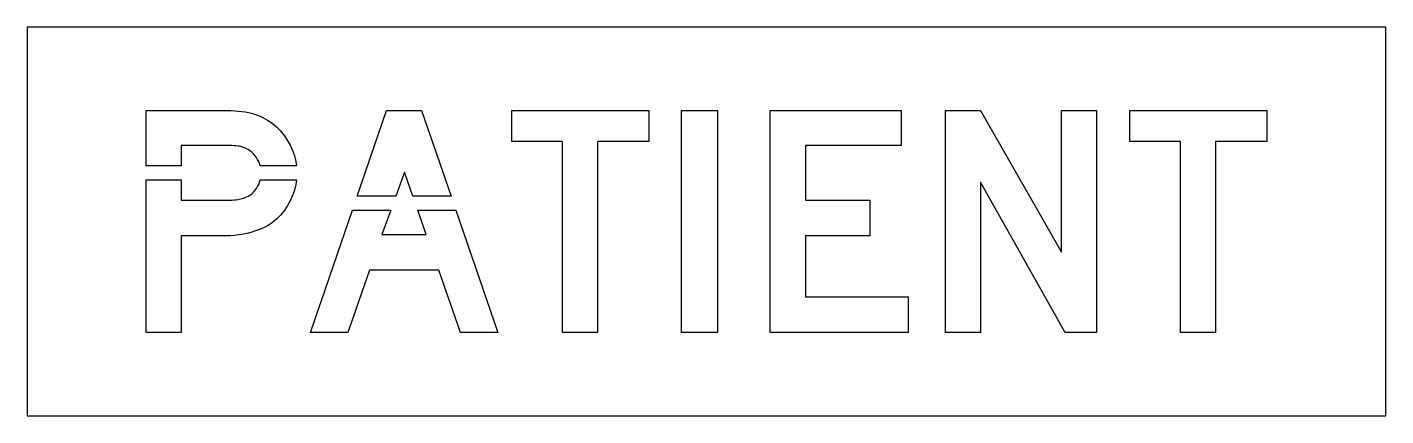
# Model space of a CAD drawing. Extents: x 0 to 49, y 0 to 14.
import ezdxf

# ---------------------------------------------------------------- set-up
doc = ezdxf.new("R2010")
doc.units = 0
doc.layers.add('CUT', color=7, linetype='Continuous')
doc.layers.add('OUTSIDE', color=1, linetype='Continuous')

msp = doc.modelspace()

# ---------------------------------------------------------------- linework, layer by layer
at = {"layer": 'CUT'}
for points in [[(8.2148, 9.3784), (8.1596, 9.4416), (8.0988, 9.4992), (8.0348, 9.5512), (7.966, 9.5968), (7.9116, 9.6232), (7.8596, 9.6456), (7.8084, 9.6656), (7.7572, 9.6824), (7.7052, 9.6968), (7.6508, 9.7088), (7.5924, 9.7184), (7.53, 9.7256), (7.4612, 9.7304), (7.3852, 9.7344), (7.302, 9.736), (7.2084, 9.7368), (5.5524, 9.7368), (5.5524, 9.0054), (4.2892, 9.0054), (4.2892, 11), (7.0404, 11), (7.1972, 10.9984), (7.3452, 10.9952), (7.4852, 10.988), (7.618, 10.9784), (7.7444, 10.9648), (7.8644, 10.9472), (7.9796, 10.9256), (8.09, 10.9), (8.1964, 10.8696), (8.2996, 10.8344), (8.4004, 10.7936), (8.4996, 10.7472), (8.6716, 10.6528), (8.8348, 10.5392), (8.9884, 10.408), (9.1316, 10.2616), (9.2628, 10.1016), (9.3804, 9.9296), (9.4836, 9.748), (9.5708, 9.5584), (9.6404, 9.3616), (9.6924, 9.1616), (9.7164, 9.0054), (8.4079, 9.0054), (8.382, 9.0848), (8.3492, 9.1632), (8.31, 9.2384), (8.2652, 9.3104)], [(14.226, 11), (15.2884, 7.9106), (13.9137, 7.9106), (13.6084, 8.7824), (13.2925, 7.9106), (11.9007, 7.9106), (12.9628, 11)], [(19.3068, 9.8768), (17.4828, 9.8768), (17.4828, 11), (22.4228, 11), (22.4228, 9.8768), (20.57, 9.8768), (20.57, 3), (19.3068, 3)], [(24.8932, 3), (23.602, 3), (23.602, 11), (24.8932, 11)], [(31.518, 9.7368), (28.0652, 9.7368), (28.0652, 7.772), (30.3948, 7.772), (30.3948, 6.4808), (28.0652, 6.4808), (28.0652, 4.2912), (31.7708, 4.2912), (31.7708, 3), (26.802, 3), (26.802, 11), (31.518, 11)], [(33.118, 3), (33.118, 11), (34.3812, 11), (37.3004, 5.8912), (37.3004, 11), (38.5636, 11), (38.5636, 3), (37.4404, 3), (34.3812, 8.4176), (34.3812, 3)], [(41.5948, 9.8768), (39.7708, 9.8768), (39.7708, 11), (44.7108, 11), (44.7108, 9.8768), (42.858, 9.8768), (42.858, 3), (41.5948, 3)], [(9.2628, 7.3864), (9.1316, 7.228), (8.9884, 7.0848), (8.8348, 6.9576), (8.6716, 6.8496), (8.4996, 6.7616), (8.406, 6.7208), (8.3076, 6.6824), (8.2044, 6.6464), (8.0964, 6.6136), (7.9828, 6.584), (7.8644, 6.5576), (7.7412, 6.5352), (7.6116, 6.516), (7.4772, 6.5008), (7.3372, 6.4896), (7.1916, 6.4832), (7.0404, 6.4808), (5.5524, 6.4808), (5.5524, 3), (4.2892, 3), (4.2892, 8.5034), (5.5524, 8.5034), (5.5524, 7.772), (7.2084, 7.772), (7.302, 7.7728), (7.3852, 7.7744), (7.4612, 7.7784), (7.53, 7.7832), (7.5924, 7.7904), (7.6508, 7.8), (7.7052, 7.812), (7.7572, 7.8256), (7.8084, 7.8432), (7.8596, 7.8632), (7.9116, 7.8856), (7.966, 7.912), (8.0348, 7.952), (8.0988, 8), (8.1596, 8.056), (8.2148, 8.1184), (8.2652, 8.1864), (8.31, 8.26), (8.3492, 8.3368), (8.382, 8.4176), (8.4084, 8.5008), (8.409, 8.5034), (9.7175, 8.5034), (9.6924, 8.336), (9.6404, 8.1312), (9.5708, 7.932), (9.4836, 7.74), (9.3804, 7.5576)], [(13.1107, 7.4086), (12.7948, 6.5368), (14.3948, 6.5368), (14.0895, 7.4086), (15.4611, 7.4086), (16.9772, 3), (15.63, 3), (14.8436, 5.2456), (12.3452, 5.2456), (11.5596, 3), (10.2124, 3), (11.7281, 7.4086)]]:
    msp.add_lwpolyline(points, close=True, dxfattribs=at)
at = {"layer": 'OUTSIDE'}
msp.add_lwpolyline([(0, 0), (49, 0), (49, 14), (0, 14)], close=True, dxfattribs=at)

doc.saveas('drawing.dxf')
